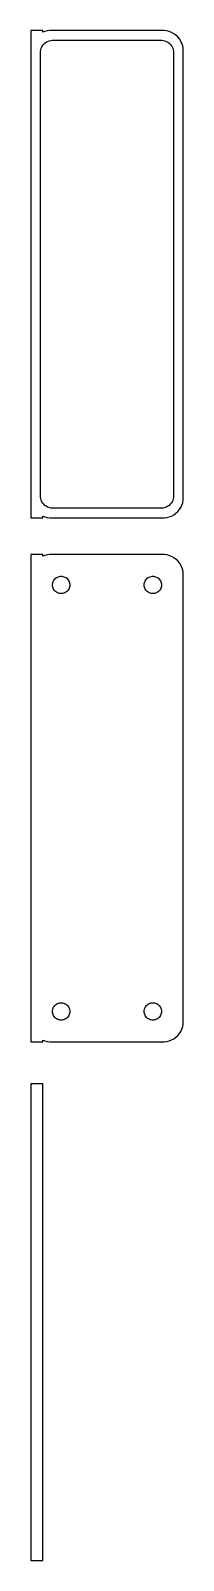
# Model space of a CAD drawing. Header units: metres. Extents: x -19 to 19, y 70 to 447.
import ezdxf

# ---------------------------------------------------------------- set-up
doc = ezdxf.new("R2010")
doc.units = ezdxf.units.M

msp = doc.modelspace()

# ---------------------------------------------------------------- linework, layer by layer
for p, q in [((-15.75, 446.99), (-18.75, 446.99)), ((-18.75, 446.99), (-18.75, 327.01)), ((-15.75, 446.575), (-15.75, 446.99)), ((-15.2951, 446.755), (-15.75, 446.575)), ((-14.6869, 446.911), (-15.2951, 446.755)), ((-14.0639, 446.99), (-14.6869, 446.911)), ((-14.5754, 444.317), (-14.2119, 444.461)), ((-14.2119, 444.461), (-13.8333, 444.558)), ((14.0639, 446.99), (-14.0639, 446.99)), ((-13.8333, 444.558), (-13.4454, 444.607)), ((-13.4454, 444.607), (13.4454, 444.607)), ((13.4454, 444.607), (13.8333, 444.558)), ((13.8333, 444.558), (14.2119, 444.461)), ((14.6869, 446.911), (14.0639, 446.99)), ((14.2119, 444.461), (14.5754, 444.317)), ((15.2951, 446.755), (14.6869, 446.911)), ((15.8789, 446.524), (15.2951, 446.755)), ((16.4291, 446.222), (15.8789, 446.524)), ((16.9371, 445.853), (16.4291, 446.222)), ((17.3948, 445.423), (16.9371, 445.853)), ((17.7951, 444.939), (17.3948, 445.423)), ((18.1315, 444.409), (17.7951, 444.939)), ((-16.3629, 441.5), (-16.3384, 441.89)), ((-16.3629, 332.5), (-16.3629, 441.5)), ((-16.3384, 441.89), (-16.2651, 442.274)), ((-16.2651, 442.274), (-16.1443, 442.646)), ((-16.1443, 442.646), (-15.9779, 443)), ((-15.9779, 443), (-15.7684, 443.33)), ((-15.7684, 443.33), (-15.5192, 443.631)), ((-15.5192, 443.631), (-15.2342, 443.899)), ((-15.2342, 443.899), (-14.918, 444.128)), ((-14.918, 444.128), (-14.5754, 444.317)), ((14.5754, 444.317), (14.918, 444.128)), ((14.918, 444.128), (15.2342, 443.899)), ((15.2342, 443.899), (15.5192, 443.631)), ((15.5192, 443.631), (15.7684, 443.33)), ((15.7684, 443.33), (15.9779, 443)), ((15.9779, 443), (16.1443, 442.646)), ((16.1443, 442.646), (16.2651, 442.274)), ((16.2651, 442.274), (16.3384, 441.89)), ((16.3384, 441.89), (16.3629, 441.5)), ((16.3629, 441.5), (16.3629, 332.5)), ((18.3989, 443.841), (18.1315, 444.409)), ((18.5929, 443.243), (18.3989, 443.841)), ((18.7106, 442.627), (18.5929, 443.243)), ((18.75, 442), (18.7106, 442.627)), ((18.75, 332), (18.75, 442)), ((-16.3384, 332.11), (-16.3629, 332.5)), ((-16.2651, 331.726), (-16.3384, 332.11)), ((-16.1443, 331.354), (-16.2651, 331.726)), ((16.2651, 331.726), (16.1443, 331.354)), ((16.3384, 332.11), (16.2651, 331.726)), ((16.3629, 332.5), (16.3384, 332.11)), ((18.7106, 331.373), (18.75, 332)), ((-15.9779, 331), (-16.1443, 331.354)), ((-15.7684, 330.67), (-15.9779, 331)), ((-15.5192, 330.369), (-15.7684, 330.67)), ((-15.2342, 330.101), (-15.5192, 330.369)), ((-14.918, 329.872), (-15.2342, 330.101)), ((-14.5754, 329.683), (-14.918, 329.872)), ((-14.2119, 329.539), (-14.5754, 329.683)), ((-13.8333, 329.442), (-14.2119, 329.539)), ((-13.4454, 329.393), (-13.8333, 329.442)), ((13.4454, 329.393), (-13.4454, 329.393)), ((13.8333, 329.442), (13.4454, 329.393)), ((14.2119, 329.539), (13.8333, 329.442)), ((14.5754, 329.683), (14.2119, 329.539)), ((14.918, 329.872), (14.5754, 329.683)), ((15.2342, 330.101), (14.918, 329.872)), ((15.5192, 330.369), (15.2342, 330.101)), ((15.7684, 330.67), (15.5192, 330.369)), ((15.9779, 331), (15.7684, 330.67)), ((15.8789, 327.476), (16.4291, 327.778)), ((16.1443, 331.354), (15.9779, 331)), ((16.4291, 327.778), (16.9371, 328.147)), ((16.9371, 328.147), (17.3948, 328.577)), ((17.3948, 328.577), (17.7951, 329.061)), ((17.7951, 329.061), (18.1315, 329.591)), ((18.1315, 329.591), (18.3989, 330.159)), ((18.3989, 330.159), (18.5929, 330.757)), ((18.5929, 330.757), (18.7106, 331.373)), ((-18.75, 327.01), (-15.75, 327.01)), ((-15.75, 327.425), (-15.2951, 327.245)), ((-15.75, 327.01), (-15.75, 327.425)), ((-15.2951, 327.245), (-14.6869, 327.089)), ((-14.6869, 327.089), (-14.0639, 327.01)), ((-14.0639, 327.01), (14.0639, 327.01)), ((14.0639, 327.01), (14.6869, 327.089)), ((14.6869, 327.089), (15.2951, 327.245)), ((15.2951, 327.245), (15.8789, 327.476)), ((-15.75, 317.979), (-18.75, 317.979)), ((-18.75, 317.979), (-18.75, 198.021)), ((-15.75, 317.575), (-15.75, 317.979)), ((-15.2951, 317.755), (-15.75, 317.575)), ((-14.6869, 317.911), (-15.2951, 317.755)), ((-14.0639, 317.99), (-14.6869, 317.911)), ((14.0639, 317.99), (-14.0639, 317.99)), ((14.6869, 317.911), (14.0639, 317.99)), ((15.2951, 317.755), (14.6869, 317.911)), ((15.8789, 317.524), (15.2951, 317.755)), ((16.4291, 317.222), (15.8789, 317.524)), ((16.9371, 316.853), (16.4291, 317.222)), ((17.3948, 316.423), (16.9371, 316.853)), ((17.7951, 315.939), (17.3948, 316.423)), ((-11.6501, 312.597), (-11.3841, 312.631)), ((-11.3841, 312.631), (-11.1159, 312.631)), ((-11.1159, 312.631), (-10.8499, 312.597)), ((10.8499, 312.597), (11.1159, 312.631)), ((11.1159, 312.631), (11.3841, 312.631)), ((11.3841, 312.631), (11.6501, 312.597)), ((18.1315, 315.409), (17.7951, 315.939)), ((18.3989, 314.841), (18.1315, 315.409)), ((18.5929, 314.243), (18.3989, 314.841)), ((18.7106, 313.627), (18.5929, 314.243)), ((18.75, 313), (18.7106, 313.627)), ((18.75, 203), (18.75, 313)), ((-13.3853, 310.5), (-13.3685, 310.768)), ((-13.3685, 310.232), (-13.3853, 310.5)), ((-13.3685, 310.768), (-13.3182, 311.031)), ((-13.3182, 309.969), (-13.3685, 310.232)), ((-13.3182, 311.031), (-13.2353, 311.286)), ((-13.2353, 309.714), (-13.3182, 309.969)), ((-13.2353, 311.286), (-13.1212, 311.529)), ((-13.1212, 309.471), (-13.2353, 309.714)), ((-13.1212, 311.529), (-12.9775, 311.755)), ((-12.9775, 309.245), (-13.1212, 309.471)), ((-12.9775, 311.755), (-12.8065, 311.962)), ((-12.8065, 309.038), (-12.9775, 309.245)), ((-12.8065, 311.962), (-12.6111, 312.145)), ((-12.6111, 308.855), (-12.8065, 309.038)), ((-12.6111, 312.145), (-12.3941, 312.303)), ((-12.3941, 308.697), (-12.6111, 308.855)), ((-12.3941, 312.303), (-12.1591, 312.432)), ((-12.1591, 312.432), (-11.9098, 312.531)), ((-11.9098, 312.531), (-11.6501, 312.597)), ((-10.8499, 312.597), (-10.5901, 312.531)), ((-10.5901, 312.531), (-10.3408, 312.432)), ((-10.3408, 312.432), (-10.1059, 312.303)), ((-10.1059, 312.303), (-9.8889, 312.145)), ((-9.8889, 308.855), (-10.1059, 308.697)), ((-9.8889, 312.145), (-9.69344, 311.962)), ((-9.69344, 309.038), (-9.8889, 308.855)), ((-9.69344, 311.962), (-9.52251, 311.755)), ((-9.52251, 309.245), (-9.69344, 309.038)), ((-9.52251, 311.755), (-9.37881, 311.529)), ((-9.37881, 309.471), (-9.52251, 309.245)), ((-9.37881, 311.529), (-9.26465, 311.286)), ((-9.26465, 309.714), (-9.37881, 309.471)), ((-9.26465, 311.286), (-9.18178, 311.031)), ((-9.18178, 309.969), (-9.26465, 309.714)), ((-9.18178, 311.031), (-9.13153, 310.768)), ((-9.13153, 310.232), (-9.18178, 309.969)), ((-9.13153, 310.768), (-9.1147, 310.5)), ((-9.1147, 310.5), (-9.13153, 310.232)), ((9.1147, 310.5), (9.13153, 310.768)), ((9.13153, 310.232), (9.1147, 310.5)), ((9.13153, 310.768), (9.18178, 311.031)), ((9.18178, 309.969), (9.13153, 310.232)), ((9.18178, 311.031), (9.26465, 311.286)), ((9.26465, 309.714), (9.18178, 309.969)), ((9.26465, 311.286), (9.37881, 311.529)), ((9.37881, 309.471), (9.26465, 309.714)), ((9.37881, 311.529), (9.52251, 311.755)), ((9.52251, 309.245), (9.37881, 309.471)), ((9.52251, 311.755), (9.69344, 311.962)), ((9.69344, 309.038), (9.52251, 309.245)), ((9.69344, 311.962), (9.8889, 312.145)), ((9.8889, 308.855), (9.69344, 309.038)), ((9.8889, 312.145), (10.1059, 312.303)), ((10.1059, 308.697), (9.8889, 308.855)), ((10.1059, 312.303), (10.3408, 312.432)), ((10.3408, 312.432), (10.5901, 312.531)), ((10.5901, 312.531), (10.8499, 312.597)), ((11.6501, 312.597), (11.9098, 312.531)), ((11.9098, 312.531), (12.1591, 312.432)), ((12.1591, 312.432), (12.3941, 312.303)), ((12.3941, 312.303), (12.6111, 312.145)), ((12.6111, 308.855), (12.3941, 308.697)), ((12.6111, 312.145), (12.8065, 311.962)), ((12.8065, 309.038), (12.6111, 308.855)), ((12.8065, 311.962), (12.9775, 311.755)), ((12.9775, 309.245), (12.8065, 309.038)), ((12.9775, 311.755), (13.1212, 311.529)), ((13.1212, 309.471), (12.9775, 309.245)), ((13.1212, 311.529), (13.2353, 311.286)), ((13.2353, 309.714), (13.1212, 309.471)), ((13.2353, 311.286), (13.3182, 311.031)), ((13.3182, 309.969), (13.2353, 309.714)), ((13.3182, 311.031), (13.3685, 310.768)), ((13.3685, 310.232), (13.3182, 309.969)), ((13.3685, 310.768), (13.3853, 310.5)), ((13.3853, 310.5), (13.3685, 310.232)), ((-12.1591, 308.568), (-12.3941, 308.697)), ((-11.9098, 308.469), (-12.1591, 308.568)), ((-11.6501, 308.403), (-11.9098, 308.469)), ((-11.3841, 308.369), (-11.6501, 308.403)), ((-11.1159, 308.369), (-11.3841, 308.369)), ((-10.8499, 308.403), (-11.1159, 308.369)), ((-10.5901, 308.469), (-10.8499, 308.403)), ((-10.3408, 308.568), (-10.5901, 308.469)), ((-10.1059, 308.697), (-10.3408, 308.568)), ((10.3408, 308.568), (10.1059, 308.697)), ((10.5901, 308.469), (10.3408, 308.568)), ((10.8499, 308.403), (10.5901, 308.469)), ((11.1159, 308.369), (10.8499, 308.403)), ((11.3841, 308.369), (11.1159, 308.369)), ((11.6501, 308.403), (11.3841, 308.369)), ((11.9098, 308.469), (11.6501, 308.403)), ((12.1591, 308.568), (11.9098, 308.469)), ((12.3941, 308.697), (12.1591, 308.568)), ((-12.6111, 207.145), (-12.3941, 207.303)), ((-12.3941, 207.303), (-12.1591, 207.432)), ((-12.1591, 207.432), (-11.9098, 207.531)), ((-11.9098, 207.531), (-11.6501, 207.597)), ((-11.6501, 207.597), (-11.3841, 207.631)), ((-11.3841, 207.631), (-11.1159, 207.631)), ((-11.1159, 207.631), (-10.8499, 207.597)), ((-10.8499, 207.597), (-10.5901, 207.531)), ((-10.5901, 207.531), (-10.3408, 207.432)), ((-10.3408, 207.432), (-10.1059, 207.303)), ((-10.1059, 207.303), (-9.8889, 207.145)), ((9.8889, 207.145), (10.1059, 207.303)), ((10.1059, 207.303), (10.3408, 207.432)), ((10.3408, 207.432), (10.5901, 207.531)), ((10.5901, 207.531), (10.8499, 207.597)), ((10.8499, 207.597), (11.1159, 207.631)), ((11.1159, 207.631), (11.3841, 207.631)), ((11.3841, 207.631), (11.6501, 207.597)), ((11.6501, 207.597), (11.9098, 207.531)), ((11.9098, 207.531), (12.1591, 207.432)), ((12.1591, 207.432), (12.3941, 207.303)), ((12.3941, 207.303), (12.6111, 207.145)), ((-13.3853, 205.5), (-13.3685, 205.768)), ((-13.3685, 205.232), (-13.3853, 205.5)), ((-13.3685, 205.768), (-13.3182, 206.031)), ((-13.3182, 204.969), (-13.3685, 205.232)), ((-13.3182, 206.031), (-13.2353, 206.286)), ((-13.2353, 204.714), (-13.3182, 204.969)), ((-13.2353, 206.286), (-13.1212, 206.529)), ((-13.1212, 204.471), (-13.2353, 204.714)), ((-13.1212, 206.529), (-12.9775, 206.755)), ((-12.9775, 204.245), (-13.1212, 204.471)), ((-12.9775, 206.755), (-12.8065, 206.962)), ((-12.8065, 204.038), (-12.9775, 204.245)), ((-12.8065, 206.962), (-12.6111, 207.145)), ((-12.6111, 203.855), (-12.8065, 204.038)), ((-12.3941, 203.697), (-12.6111, 203.855)), ((-12.1591, 203.568), (-12.3941, 203.697)), ((-11.9098, 203.469), (-12.1591, 203.568)), ((-11.6501, 203.403), (-11.9098, 203.469)), ((-11.3841, 203.369), (-11.6501, 203.403)), ((-10.8499, 203.403), (-11.1159, 203.369)), ((-10.5901, 203.469), (-10.8499, 203.403)), ((-10.3408, 203.568), (-10.5901, 203.469)), ((-10.1059, 203.697), (-10.3408, 203.568)), ((-9.8889, 203.855), (-10.1059, 203.697)), ((-9.8889, 207.145), (-9.69344, 206.962)), ((-9.69344, 204.038), (-9.8889, 203.855)), ((-9.69344, 206.962), (-9.52251, 206.755)), ((-9.52251, 204.245), (-9.69344, 204.038)), ((-9.52251, 206.755), (-9.37881, 206.529)), ((-9.37881, 204.471), (-9.52251, 204.245)), ((-9.37881, 206.529), (-9.26465, 206.286)), ((-9.26465, 204.714), (-9.37881, 204.471)), ((-9.26465, 206.286), (-9.18178, 206.031)), ((-9.18178, 204.969), (-9.26465, 204.714)), ((-9.18178, 206.031), (-9.13153, 205.768)), ((-9.13153, 205.232), (-9.18178, 204.969)), ((-9.13153, 205.768), (-9.1147, 205.5)), ((-9.1147, 205.5), (-9.13153, 205.232)), ((9.1147, 205.5), (9.13153, 205.768)), ((9.13153, 205.232), (9.1147, 205.5)), ((9.13153, 205.768), (9.18178, 206.031)), ((9.18178, 204.969), (9.13153, 205.232)), ((9.18178, 206.031), (9.26465, 206.286)), ((9.26465, 204.714), (9.18178, 204.969)), ((9.26465, 206.286), (9.37881, 206.529)), ((9.37881, 204.471), (9.26465, 204.714)), ((9.37881, 206.529), (9.52251, 206.755)), ((9.52251, 204.245), (9.37881, 204.471)), ((9.52251, 206.755), (9.69344, 206.962)), ((9.69344, 204.038), (9.52251, 204.245)), ((9.69344, 206.962), (9.8889, 207.145)), ((9.8889, 203.855), (9.69344, 204.038)), ((10.1059, 203.697), (9.8889, 203.855)), ((10.3408, 203.568), (10.1059, 203.697)), ((10.5901, 203.469), (10.3408, 203.568)), ((10.8499, 203.403), (10.5901, 203.469)), ((11.1159, 203.369), (10.8499, 203.403)), ((11.6501, 203.403), (11.3841, 203.369)), ((11.9098, 203.469), (11.6501, 203.403)), ((12.1591, 203.568), (11.9098, 203.469)), ((12.3941, 203.697), (12.1591, 203.568)), ((12.6111, 203.855), (12.3941, 203.697)), ((12.6111, 207.145), (12.8065, 206.962)), ((12.8065, 204.038), (12.6111, 203.855)), ((12.8065, 206.962), (12.9775, 206.755)), ((12.9775, 204.245), (12.8065, 204.038)), ((12.9775, 206.755), (13.1212, 206.529)), ((13.1212, 204.471), (12.9775, 204.245)), ((13.1212, 206.529), (13.2353, 206.286)), ((13.2353, 204.714), (13.1212, 204.471)), ((13.2353, 206.286), (13.3182, 206.031)), ((13.3182, 204.969), (13.2353, 204.714)), ((13.3182, 206.031), (13.3685, 205.768)), ((13.3685, 205.232), (13.3182, 204.969)), ((13.3685, 205.768), (13.3853, 205.5)), ((13.3853, 205.5), (13.3685, 205.232)), ((-11.1159, 203.369), (-11.3841, 203.369)), ((11.3841, 203.369), (11.1159, 203.369)), ((17.3948, 199.577), (17.7951, 200.061)), ((17.7951, 200.061), (18.1315, 200.591)), ((18.1315, 200.591), (18.3989, 201.159)), ((18.3989, 201.159), (18.5929, 201.757)), ((18.5929, 201.757), (18.7106, 202.373)), ((18.7106, 202.373), (18.75, 203)), ((-18.75, 198.021), (-15.75, 198.021)), ((-15.75, 198.021), (-15.75, 198.425)), ((-15.75, 198.425), (-15.2951, 198.245)), ((-15.2951, 198.245), (-14.6869, 198.089)), ((-14.6869, 198.089), (-14.0639, 198.01)), ((-14.0639, 198.01), (14.0639, 198.01)), ((14.0639, 198.01), (14.6869, 198.089)), ((14.6869, 198.089), (15.2951, 198.245)), ((15.2951, 198.245), (15.8789, 198.476)), ((15.8789, 198.476), (16.4291, 198.778)), ((16.4291, 198.778), (16.9371, 199.147)), ((16.9371, 199.147), (17.3948, 199.577)), ((-15.75, 187.653), (-18.75, 187.653)), ((-18.75, 187.653), (-18.75, 70.3474)), ((-15.75, 70.3474), (-15.75, 187.653)), ((-18.75, 70.3474), (-15.75, 70.3474))]:
    msp.add_line(p, q)

doc.saveas('drawing.dxf')
